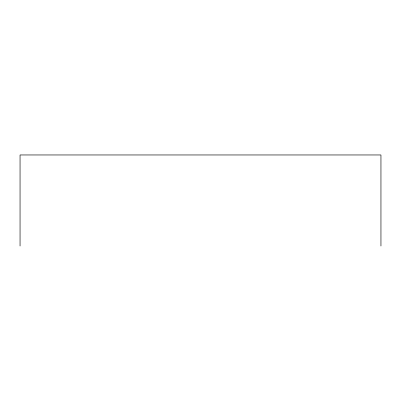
<?xml version="1.0" encoding="UTF-8"?>
<svg xmlns="http://www.w3.org/2000/svg" width="401" height="401" viewBox="0 0 401 401"><rect width="100%" height="100%" fill="white"/><g stroke="black" fill="none" stroke-linecap="round" stroke-linejoin="round"><path stroke-width="0.6" d="M380.95 246.039L380.95 154.961L20.05 154.961L20.05 246.039"/></g></svg>
